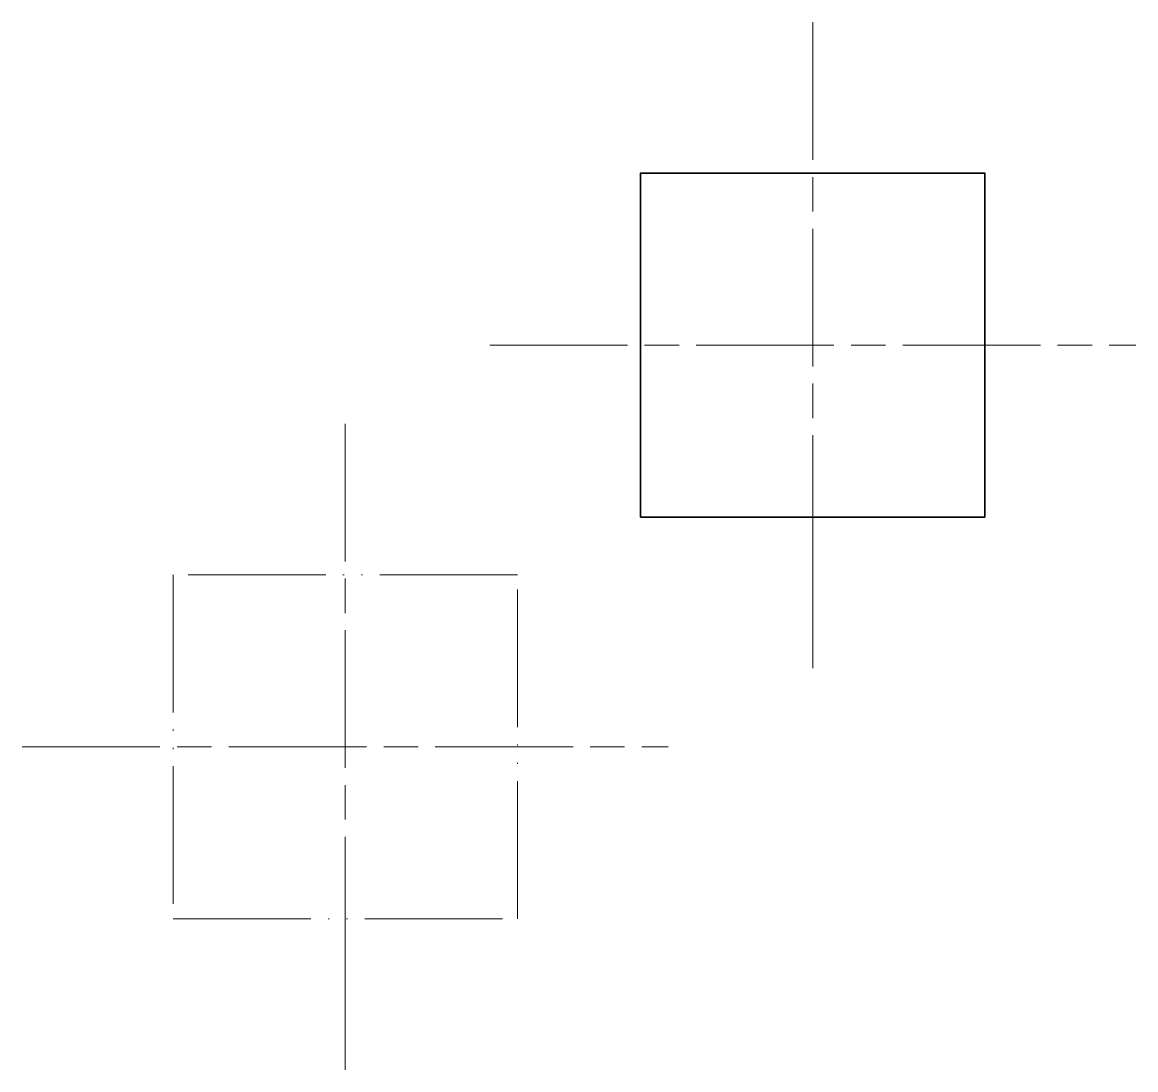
# Model space of a CAD drawing. Header units: millimetres. Extents: x 213.5 to 310.6, y -3.7 to 87.6.
import ezdxf

# ---------------------------------------------------------------- set-up
doc = ezdxf.new("R2010")
doc.units = ezdxf.units.MM
doc.header["$LTSCALE"] = 0.5
doc.header["$MEASUREMENT"] = 0
doc.linetypes.add('ACAD_ISO05W100', pattern=[33, 24, -3, 0, -3, 0, -3])
doc.linetypes.add('ACAD_ISO08W100', pattern=[36, 24, -3, 6, -3])
doc.layers.get('0').update_dxf_attribs({"linetype": 'CONTINUOUS', "lineweight": 35})
doc.layers.add('Assi', color=7, linetype='ACAD_ISO08W100', lineweight=18)
doc.layers.add('MistaFine2Pt', color=7, linetype='ACAD_ISO05W100', lineweight=18)

msp = doc.modelspace()

# ---------------------------------------------------------------- linework, layer by layer
msp.add_lwpolyline([(267.405, 44.437), (297.405, 44.437), (297.405, 74.437), (267.405, 74.437)], close=True)
at = {"layer": 'Assi'}
for p, q in [((282.405, 87.59), (282.405, 31.284)), ((254.252, 59.437), (310.558, 59.437)), ((241.667, 52.589), (241.667, -3.717)), ((282.405, 32.045), (282.405, 46.829)), ((213.514, 24.436), (269.82, 24.436)), ((241.667, -2.956), (241.667, 11.827))]:
    msp.add_line(p, q, dxfattribs=at)
at = {"layer": 'MistaFine2Pt'}
msp.add_lwpolyline([(226.667, 9.436), (256.667, 9.436), (256.667, 39.436), (226.667, 39.436)], close=True, dxfattribs=at)

doc.saveas('drawing.dxf')
